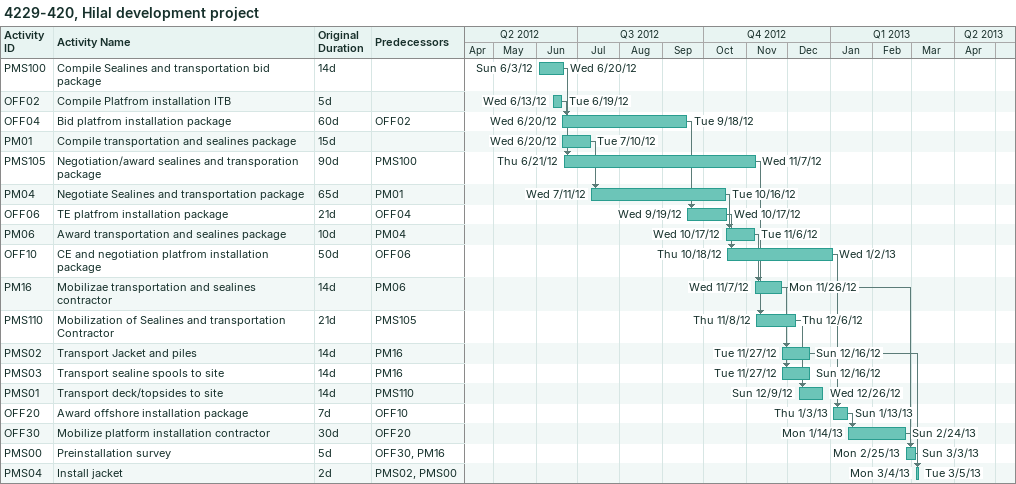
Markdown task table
4229-420, Hilal development project

| ID | Level | Task | Original duration | Start | Finish | Predecessors |
|---|---|---|---|---|---|---|
| PMS100 | 1 | Compile Sealines and transportation bid package | 14d | 2012-06-03 | 2012-06-20 |  |
| OFF02 | 1 | Compile Platfrom installation ITB | 5d | 2012-06-13 | 2012-06-19 |  |
| OFF04 | 1 | Bid platfrom installation package | 60d | 2012-06-20 | 2012-09-18 | OFF02 |
| PM01 | 1 | Compile transportation and sealines package | 15d | 2012-06-20 | 2012-07-10 |  |
| PMS105 | 1 | Negotiation/award sealines and transporation package | 90d | 2012-06-21 | 2012-11-07 | PMS100 |
| PM04 | 1 | Negotiate Sealines and transportation package | 65d | 2012-07-11 | 2012-10-16 | PM01 |
| OFF06 | 1 | TE platfrom installation package | 21d | 2012-09-19 | 2012-10-17 | OFF04 |
| PM06 | 1 | Award transportation and sealines package | 10d | 2012-10-17 | 2012-11-06 | PM04 |
| OFF10 | 1 | CE and negotiation platfrom installation package | 50d | 2012-10-18 | 2013-01-02 | OFF06 |
| PM16 | 1 | Mobilizae transportation and sealines contractor | 14d | 2012-11-07 | 2012-11-26 | PM06 |
| PMS110 | 1 | Mobilization of Sealines and transportation Contractor | 21d | 2012-11-08 | 2012-12-06 | PMS105 |
| PMS02 | 1 | Transport Jacket and piles | 14d | 2012-11-27 | 2012-12-16 | PM16 |
| PMS03 | 1 | Transport sealine spools to site | 14d | 2012-11-27 | 2012-12-16 | PM16 |
| PMS01 | 1 | Transport deck/topsides to site | 14d | 2012-12-09 | 2012-12-26 | PMS110 |
| OFF20 | 1 | Award offshore installation package | 7d | 2013-01-03 | 2013-01-13 | OFF10 |
| OFF30 | 1 | Mobilize platform installation contractor | 30d | 2013-01-14 | 2013-02-24 | OFF20 |
| PMS00 | 1 | Preinstallation survey | 5d | 2013-02-25 | 2013-03-03 | OFF30, PM16 |
| PMS04 | 1 | Install jacket | 2d | 2013-03-04 | 2013-03-05 | PMS02, PMS00 |
